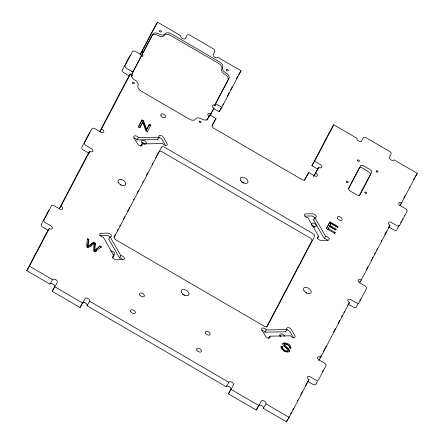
<?xml version="1.0" encoding="UTF-8"?>
<svg xmlns="http://www.w3.org/2000/svg" width="444" height="444" viewBox="0 0 444 444"><rect width="100%" height="100%" fill="white"/><g stroke="black" fill="none" stroke-linecap="round" stroke-linejoin="round"><path stroke-width="0.67" d="M95.393 243.207L94.944 243.945L94.283 251.143L100.144 245.998L101.621 246.864L94.961 251.77L93.545 250.938L93.973 244.211A38.783 22.872 31.5 0 1 94.034 243.473L88.173 247.78L86.674 246.897L87.34 238.472L88.85 239.36L87.901 246.387L93.623 242.163L95.393 243.207L94.739 250.405L100.144 245.998M88.85 239.36L88.395 240.099L87.446 247.125L93.168 242.901L93.623 242.163M287.873 351.049C286.219 353.208 280.358 349.3 282.412 346.714L280.985 345.976C280.053 349.706 288.35 354.706 289.827 350.51C289.427 348.351 279.354 342.069 287.435 344.638M289.349 351.864C289.86 348.44 283.044 347.519 284.265 344.594M282.412 346.714C281.879 351.481 293.201 352.714 285.631 347.452C276.701 340.542 291.913 342.102 290.914 348.263L289.466 347.508L289.199 346.092L287.884 344.899M138.151 127.467L142.08 119.958L143.59 120.829L146.72 129.531L146.265 130.27L143.135 121.567L141.625 120.696M142.08 119.958L138.606 126.729L140.015 127.545L142.746 122.222L145.876 130.93L147.386 131.801M139.866 127.694L142.746 122.222M146.265 130.27L149.445 124.215L150.86 125.03L147.253 131.929M146.72 129.531L149.445 124.215M258.613 405.605A2.686 1.582 31.5 0 1 261.671 405.55A2.686 1.582 31.5 0 1 263.253 408.302L286.441 421.8L289.161 417.366L265.973 403.868A2.686 1.582 31.5 0 0 264.391 401.115A2.686 1.582 31.5 0 0 261.333 401.171L256.255 410.095L228.432 393.9L233.511 384.976A2.686 1.582 31.5 0 0 231.929 382.217A2.686 1.582 31.5 0 0 228.871 382.273L89.743 301.293A2.686 1.582 31.5 0 0 88.162 298.54A2.686 1.582 31.5 0 0 85.109 298.596L80.031 307.52L52.203 291.325L54.562 286.83A2.686 1.582 31.5 0 0 52.98 284.077A2.686 1.582 31.5 0 0 49.922 284.132L26.734 270.635L46.509 232.978L49.229 228.543A2.686 1.582 31.5 0 0 52.281 228.488A2.686 1.582 31.5 0 0 50.699 225.735L45.599 222.766A2.686 1.582 31.5 0 1 44.017 220.013L51.387 205.977A2.686 1.582 31.5 0 1 54.446 205.922L59.546 208.891A2.686 1.582 31.5 0 0 62.598 208.835A2.686 1.582 31.5 0 0 61.017 206.083L89.76 151.337A2.686 1.582 31.5 0 0 92.818 151.287A2.686 1.582 31.5 0 0 91.236 148.535L86.136 145.565A2.686 1.582 31.5 0 1 84.549 142.813L91.919 128.771A2.686 1.582 31.5 0 1 94.977 128.721L100.078 131.69A2.686 1.582 31.5 0 0 103.757 132.068A2.686 1.582 31.5 0 0 101.493 128.993L130.292 74.137A2.686 1.582 31.5 0 0 131.657 74.642A5.367 3.164 31.5 0 0 134.854 80.081A5.367 3.164 31.5 0 1 138.017 85.592A5.367 3.164 31.5 0 0 141.181 91.098L189.41 119.17A5.367 3.164 31.5 0 0 195.521 119.064A5.367 3.164 31.5 0 1 201.632 118.953A5.367 3.164 31.5 0 0 207.748 118.848L209.807 114.924L215.978 118.515L212.293 125.535A2.686 1.582 31.5 0 0 213.875 128.288L301.992 179.576A2.686 1.582 31.5 0 0 305.045 179.52L308.73 172.5L314.296 175.741A2.686 1.582 31.5 0 0 317.355 175.685A2.686 1.582 31.5 0 0 315.773 172.932L318.72 167.321A2.686 1.582 31.5 0 0 321.772 167.266A2.686 1.582 31.5 0 0 320.191 164.513L314.63 161.272L333.788 124.775L356.976 138.273A2.686 1.582 31.5 0 0 358.558 141.026A2.686 1.582 31.5 0 0 361.616 140.976L363.236 137.884A2.686 1.582 31.5 0 1 366.289 137.829L389.477 151.326A2.686 1.582 31.5 0 1 391.059 154.079L389.438 157.17A2.686 1.582 31.5 0 0 391.02 159.923A2.686 1.582 31.5 0 0 394.078 159.868L417.266 173.365L400.077 205.639M59.257 208.691L87.041 155.772L89.76 151.337M99.734 131.602L127.572 78.571L130.292 74.137M140.332 54.268L154.839 26.634L157.559 22.2L180.747 35.698A2.686 1.582 31.5 0 0 182.329 38.45A2.686 1.582 31.5 0 0 185.387 38.395L187.007 35.309A2.686 1.582 31.5 0 1 190.065 35.254L213.253 48.751A2.686 1.582 31.5 0 1 214.835 51.504L213.209 54.595A2.686 1.582 31.5 0 0 214.791 57.348A2.686 1.582 31.5 0 0 217.849 57.293L241.037 70.79L221.878 107.287L219.153 111.722L213.592 108.48M26.734 270.635L29.459 266.2L49.229 228.543M140.043 55.006L157.559 22.2M131.313 76.157A2.686 1.582 31.5 0 0 131.99 73.754L141.064 56.471A2.686 1.582 31.5 0 0 142.308 54.101L152.009 35.631A5.367 3.164 31.5 0 1 158.119 35.52A5.367 3.164 31.5 0 0 164.23 35.415A5.367 3.164 31.5 0 1 170.341 35.304L218.57 63.375A5.367 3.164 31.5 0 1 221.734 68.887A5.367 3.164 31.5 0 0 224.897 74.392A5.367 3.164 31.5 0 1 228.061 79.898L214.796 105.167L215.401 105.522A2.686 1.582 31.5 0 0 212.349 105.578A2.686 1.582 31.5 0 0 213.93 108.33L209.529 116.311M131.99 73.754L141.975 54.989A2.686 1.582 31.5 0 1 140.609 54.484L135.509 51.515A2.686 1.582 31.5 0 0 132.456 51.571L125.086 65.607A2.686 1.582 31.5 0 0 126.668 68.359L131.624 71.245M142.308 54.101L152.914 34.149A5.367 3.164 31.5 0 1 159.024 34.044A5.367 3.164 31.5 0 0 165.135 33.933A5.367 3.164 31.5 0 1 171.251 33.827L219.48 61.899A5.367 3.164 31.5 0 1 222.644 67.405A5.367 3.164 31.5 0 0 225.807 72.916A5.367 3.164 31.5 0 1 228.971 78.422L214.796 105.167M52.203 291.325L57.282 282.395A2.686 1.582 31.5 0 0 55.7 279.642A2.686 1.582 31.5 0 0 52.647 279.698L29.459 266.2M113.875 237.285L115.479 234.227M117.405 230.564L118.049 229.337M119.652 226.285L120.291 225.064M123.182 219.558L124.786 216.506M127.672 211.005L128.316 209.784M128.954 208.558L129.598 207.337M133.45 200.005L134.088 198.784M136.98 193.284L138.584 190.226M142.752 182.284L143.395 181.058M146.281 175.558L147.885 172.505M152.059 164.558L152.697 163.337M155.589 157.836L158.475 152.336M80.031 307.52L82.09 303.591M206.837 120.324L209.807 114.924M210.345 114.657L211.821 111.849M212.032 125.286L215.978 118.515M219.153 111.722L221.068 108.07M222.666 105.028L223.304 103.813M227.139 96.515L229.054 92.863M230.652 89.821L232.245 86.78M236.397 78.871L237.679 76.44M304.168 180.447L308.73 172.5M318.043 169.342A2.686 1.582 31.5 0 0 317.471 168.948L311.904 165.706L331.069 129.21L333.788 124.775M313.636 176.246L318.72 167.321M228.432 393.9L230.791 389.405A2.686 1.582 31.5 0 0 229.209 386.652A2.686 1.582 31.5 0 0 226.151 386.707L87.024 305.727A2.686 1.582 31.5 0 0 85.442 302.975A2.686 1.582 31.5 0 0 82.384 303.024M266.594 326.973L311.832 240.803A2.686 1.582 31.5 0 0 310.251 238.051L161.849 151.67A2.686 1.582 31.5 0 0 159.063 151.41M326.34 228.682L330.009 221.817L338.056 226.501L337.64 227.3L331.063 223.471L330.608 224.209M330.009 221.817L326.473 228.555L334.776 233.394L335.192 232.595L328.36 228.621L327.905 229.359L331.063 223.471M348.385 188.744L359.218 168.104M336.136 229.121L335.72 229.909L329.565 226.323L329.981 225.535L336.136 229.121L335.686 229.859L329.526 226.274L329.109 227.067M359.196 195.826L370.346 174.581A2.686 1.582 31.5 0 0 368.764 171.828L362.276 168.048A2.686 1.582 31.5 0 0 359.49 167.788M256.255 410.095L258.025 406.726M286.441 421.8L287.712 419.369M288.35 418.154L288.989 416.944M290.587 413.902L291.22 412.687M292.818 409.651L293.456 408.436M297.28 401.148L297.918 399.933M300.788 394.466L302.381 391.43M305.256 385.964L305.888 384.748M319.919 358.036L321.195 355.6M323.432 351.343L325.025 348.301M325.663 347.086L326.301 345.87M333.649 331.879L335.248 328.838M338.117 323.365L339.716 320.324M341.63 316.672L342.269 315.456M343.867 312.415L344.505 311.2M359.49 282.656L360.128 281.441M366.516 269.275L367.793 266.838M370.99 260.756L371.628 259.54M372.266 258.325L372.905 257.109M374.503 254.068L375.141 252.852M376.734 249.811L377.372 248.596M381.207 241.292L381.846 240.076M384.72 234.604L386.319 231.563M400.005 205.494L400.949 203.685M403.796 198.268L405.061 195.859M409.168 188.034L409.801 186.83M413.592 179.604L414.224 178.399M289.161 417.366L308.93 379.709A2.686 1.582 31.5 0 1 307.348 376.956A2.686 1.582 31.5 0 1 310.406 376.901L315.506 379.87A2.686 1.582 31.5 0 0 318.564 379.814L325.929 365.778A2.686 1.582 31.5 0 0 324.348 363.026L319.247 360.056A2.686 1.582 31.5 0 1 317.665 357.303A2.686 1.582 31.5 0 1 320.723 357.248L349.461 302.508A2.686 1.582 31.5 0 1 347.88 299.75A2.686 1.582 31.5 0 1 350.938 299.7L356.038 302.669A2.686 1.582 31.5 0 0 359.096 302.614L366.466 288.578A2.686 1.582 31.5 0 0 364.885 285.825L359.779 282.856A2.686 1.582 31.5 0 1 358.197 280.103A2.686 1.582 31.5 0 1 361.255 280.047L389.999 225.302A2.686 1.582 31.5 0 1 388.417 222.549A2.686 1.582 31.5 0 1 391.469 222.494L396.614 225.491A2.686 1.582 31.5 0 0 399.628 225.408L406.987 211.388A2.686 1.582 31.5 0 0 405.405 208.636L400.305 205.666A2.686 1.582 31.5 0 1 398.851 202.991A2.686 1.582 31.5 0 1 401.776 202.864M317.443 381.202L315.839 384.249A2.686 1.582 31.5 0 1 312.787 384.304L307.681 381.335M322.572 371.434L323.21 370.213M358.297 303.385L356.371 307.048A2.686 1.582 31.5 0 1 353.319 307.104L348.218 304.134M359.895 300.333L360.539 299.112M399.145 225.58L396.908 229.842A2.686 1.582 31.5 0 1 393.895 229.925L388.75 226.928M400.743 222.533L401.387 221.312M402.025 220.091L402.664 218.875M141.064 56.471L141.975 54.989M131.052 75.63L131.657 74.642M99.789 131.768L101.493 128.993M59.318 208.858L61.017 206.083M143.135 121.567L143.59 120.829M133.7 138.006A2.686 1.582 31.5 0 1 136.98 139.916L138.339 137.696L159.085 137.329A2.686 1.582 31.5 0 1 160.129 135.348A2.686 1.582 31.5 0 1 163.403 137.257L166.983 143.484A2.686 1.582 31.5 0 1 165.945 145.471A2.686 1.582 31.5 0 1 162.665 143.562L141.919 143.928L140.559 146.143M49.922 284.132L52.647 279.698M150.86 125.03L150.411 125.769L148.995 124.953M136.98 139.916L157.725 139.549L159.085 137.329M110.173 237.018L120.912 255.711A2.686 1.582 31.5 0 1 124.187 257.62A2.686 1.582 31.5 0 1 123.149 259.601L116.234 259.723A2.686 1.582 31.5 0 1 112.954 257.814A2.686 1.582 31.5 0 1 113.997 255.833L103.258 237.14A2.686 1.582 31.5 0 1 99.978 235.231A2.686 1.582 31.5 0 1 101.021 233.244L107.936 233.122A2.686 1.582 31.5 0 1 111.216 235.031A2.686 1.582 31.5 0 1 110.173 237.018L108.813 239.238L119.547 257.925A2.686 1.582 31.5 0 1 122.827 259.834M112.637 258.047L113.997 255.833M87.024 305.727L89.743 301.293M119.547 257.925L120.912 255.711M212.115 111.289L213.93 108.33M238.656 74.67L241.037 70.79M311.904 165.706L314.63 161.272M313.73 176.262L315.773 172.932M327.567 240.482A2.686 1.582 31.5 0 0 324.286 238.572L313.553 219.885L314.913 217.665A2.686 1.582 31.5 0 0 315.956 215.679A2.686 1.582 31.5 0 0 312.676 213.775L305.761 213.897A2.686 1.582 31.5 0 0 304.717 215.878A2.686 1.582 31.5 0 0 307.997 217.788L318.736 236.48A2.686 1.582 31.5 0 0 317.693 238.467A2.686 1.582 31.5 0 0 320.973 240.371L327.888 240.248A2.686 1.582 31.5 0 0 328.926 238.267A2.686 1.582 31.5 0 0 325.652 236.358L314.913 217.665M226.151 386.707L228.871 382.273M317.377 238.694L318.736 236.48M261.605 330.247A2.686 1.582 31.5 0 1 264.885 332.156L266.245 329.936L286.985 329.57A2.686 1.582 31.5 0 1 288.028 327.583A2.686 1.582 31.5 0 1 291.308 329.492L294.888 335.725A2.686 1.582 31.5 0 1 293.845 337.706A2.686 1.582 31.5 0 1 290.565 335.803L269.824 336.169L268.465 338.384M324.286 238.572L325.652 236.358M338.056 226.501L337.601 227.245L329.553 222.561M334.743 233.333L335.192 232.595M264.885 332.156L285.625 331.785L286.985 329.57M263.253 408.302L265.973 403.868M414.885 177.245L417.266 173.365M388.295 228.072L389.999 225.302M359.557 282.817L361.255 280.047M347.424 305.833L349.461 302.508M318.681 360.578L320.723 357.248M306.21 384.143L308.93 379.709M282.612 343.9C285.548 342.496 289.854 345.365 290.598 348.362M95.06 252.098L96.725 250.871M90.787 246.287L91.808 245.549M305.089 216.1L311.316 215.989A2.686 1.582 31.5 0 1 314.807 218.404M99.661 235.464L106.577 235.342A2.686 1.582 31.5 0 1 110.068 237.756M281.008 346.958L281.957 347.452M215.701 103.691L221.878 107.287M54.923 286.891L82.751 303.086M231.152 389.466L258.98 405.661M87.39 239.51L88.395 240.099M93.168 242.901L94.944 243.945M99.689 246.736L101.165 247.602M293.528 337.94L289.949 331.712A2.686 1.582 31.5 0 0 286.669 329.803M165.623 145.704L162.043 139.472A2.686 1.582 31.5 0 0 158.763 137.562M131.696 71.29A2.686 1.582 31.5 0 1 132.9 72.278M141.919 143.928A2.686 1.582 31.5 0 1 140.876 145.915A2.686 1.582 31.5 0 1 137.601 144.006L134.021 137.773A2.686 1.582 31.5 0 1 135.059 135.786A2.686 1.582 31.5 0 1 138.339 137.696M269.824 336.169A2.686 1.582 31.5 0 1 268.781 338.15A2.686 1.582 31.5 0 1 265.501 336.241L261.921 330.014A2.686 1.582 31.5 0 1 262.965 328.027A2.686 1.582 31.5 0 1 266.245 329.936M142.086 51.676A2.686 1.582 31.5 0 1 143.218 52.625M129.043 75.763A2.686 1.582 31.5 0 0 128.899 75.68L123.943 72.794A2.686 1.582 31.5 0 1 122.361 70.041L129.731 56.005A2.686 1.582 31.5 0 1 130.414 55.483M128.199 78.871A2.686 1.582 31.5 0 1 127.572 78.571M89.089 153.363A2.686 1.582 31.5 0 0 88.511 152.969L83.411 150A2.686 1.582 31.5 0 1 81.829 147.247L89.2 133.206A2.686 1.582 31.5 0 1 89.877 132.684M48.557 230.569A2.686 1.582 31.5 0 0 47.98 230.17L42.879 227.2A2.686 1.582 31.5 0 1 41.298 224.448L48.668 210.412A2.686 1.582 31.5 0 1 48.934 210.095M404.379 215.418A2.686 1.582 31.5 0 1 404.268 215.823M305.811 292.646A4.296 2.531 31.5 0 1 306.732 293.279M182.578 294.322A4.296 2.531 31.5 0 1 184.499 295.438M241.536 182.023A4.296 2.531 31.5 0 1 243.456 183.144M120.307 184.671A4.296 2.531 31.5 0 1 121.229 185.303M311.982 225.319A2.686 1.582 31.5 0 1 314.668 227.173M279.764 336.053A2.686 1.582 31.5 0 1 280.997 336.291M142.058 142.48A2.686 1.582 31.5 0 1 144.378 143.828M208.941 116.367A2.686 1.582 31.5 0 1 208.042 113.831A2.686 1.582 31.5 0 1 210.983 113.947M314.075 219.808A2.686 1.582 31.5 0 1 313.553 219.885M311.438 224.054A2.686 1.582 31.5 0 1 314.602 223.587A2.686 1.582 31.5 0 1 315.917 226.656A2.686 1.582 31.5 0 1 312.071 225.53M311.705 225.03A2.686 1.582 31.5 0 1 311.488 224.525M110.678 251.071A2.686 1.582 31.5 0 1 114.48 252.902A2.686 1.582 31.5 0 1 112.843 254.828M157.725 139.549A2.686 1.582 31.5 0 1 157.509 139.044M285.625 331.785A2.686 1.582 31.5 0 1 285.409 331.28M280.447 336.319A2.686 1.582 31.5 0 1 281.124 333.833A2.686 1.582 31.5 0 1 284.621 336.247M161.516 147.291L114.352 237.129A2.686 1.582 31.5 0 0 115.934 239.882L264.335 326.262A2.686 1.582 31.5 0 0 267.388 326.207L314.557 236.369A2.686 1.582 31.5 0 0 312.976 233.616L164.574 147.236A2.686 1.582 31.5 0 0 161.516 147.291M360.578 165.889L348.79 188.345A2.686 1.582 31.5 0 0 350.372 191.098L356.859 194.877A2.686 1.582 31.5 0 0 359.918 194.827L371.711 172.366A2.686 1.582 31.5 0 0 370.13 169.614L363.636 165.834A2.686 1.582 31.5 0 0 360.578 165.889M132.595 83.039A1.071 0.633 31.5 0 0 134.277 83.561A1.071 0.633 31.5 0 0 133.344 82.223A1.071 0.633 31.5 0 0 132.595 83.039M199.323 121.828A1.071 0.633 31.5 0 0 201.004 122.477A1.071 0.633 31.5 0 0 200.227 121.129A1.071 0.633 31.5 0 0 199.323 121.828M303.896 290.515A4.296 2.531 31.5 0 0 310.628 293.123A4.296 2.531 31.5 0 0 307.531 287.729A4.296 2.531 31.5 0 0 303.896 290.515M196.892 350.172A2.686 1.582 31.5 0 0 201.104 351.803A2.686 1.582 31.5 0 0 199.167 348.429A2.686 1.582 31.5 0 0 196.892 350.172M205.578 333.233A2.686 1.582 31.5 0 0 209.784 334.865A2.686 1.582 31.5 0 0 207.848 331.49A2.686 1.582 31.5 0 0 205.578 333.233M346.425 181.99A1.071 0.633 31.5 0 0 348.107 182.645A1.071 0.633 31.5 0 0 347.336 181.296A1.071 0.633 31.5 0 0 346.425 181.99M357.625 160.656A1.071 0.633 31.5 0 0 359.313 161.305A1.071 0.633 31.5 0 0 358.536 159.957A1.071 0.633 31.5 0 0 357.625 160.656M364.974 192.79A1.071 0.633 31.5 0 0 366.661 193.44A1.071 0.633 31.5 0 0 365.884 192.091A1.071 0.633 31.5 0 0 364.974 192.79M376.179 171.451A1.071 0.633 31.5 0 0 377.861 172.106A1.071 0.633 31.5 0 0 377.084 170.757A1.071 0.633 31.5 0 0 376.179 171.451M181.668 292.679A4.296 2.531 31.5 0 0 188.4 295.282A4.296 2.531 31.5 0 0 185.303 289.888A4.296 2.531 31.5 0 0 181.668 292.679M130.791 311.694A2.686 1.582 31.5 0 0 134.998 313.325A2.686 1.582 31.5 0 0 133.061 309.951A2.686 1.582 31.5 0 0 130.791 311.694M139.793 294.944A2.686 1.582 31.5 0 0 144.006 296.575A2.686 1.582 31.5 0 0 142.069 293.201A2.686 1.582 31.5 0 0 139.793 294.944M240.62 180.381A4.296 2.531 31.5 0 0 247.358 182.989A4.296 2.531 31.5 0 0 244.256 177.594A4.296 2.531 31.5 0 0 240.62 180.381M118.393 182.54A4.296 2.531 31.5 0 0 125.13 185.148A4.296 2.531 31.5 0 0 122.028 179.753A4.296 2.531 31.5 0 0 118.393 182.54M337.568 218.515A2.686 1.582 31.5 0 0 341.78 220.141A2.686 1.582 31.5 0 0 339.843 216.772A2.686 1.582 31.5 0 0 337.568 218.515M161.028 115.756A2.686 1.582 31.5 0 0 165.24 117.383A2.686 1.582 31.5 0 0 163.303 114.014A2.686 1.582 31.5 0 0 161.028 115.756M159.662 31.296A1.071 0.633 31.5 0 0 161.344 31.951A1.071 0.633 31.5 0 0 160.567 30.603A1.071 0.633 31.5 0 0 159.662 31.296M226.44 70.169A1.071 0.633 31.5 0 0 228.127 70.824A1.071 0.633 31.5 0 0 227.35 69.475A1.071 0.633 31.5 0 0 226.44 70.169M141.78 142.191A2.686 1.582 31.5 0 0 145.987 143.817A2.686 1.582 31.5 0 0 144.05 140.448A2.686 1.582 31.5 0 0 141.78 142.191"/></g></svg>
